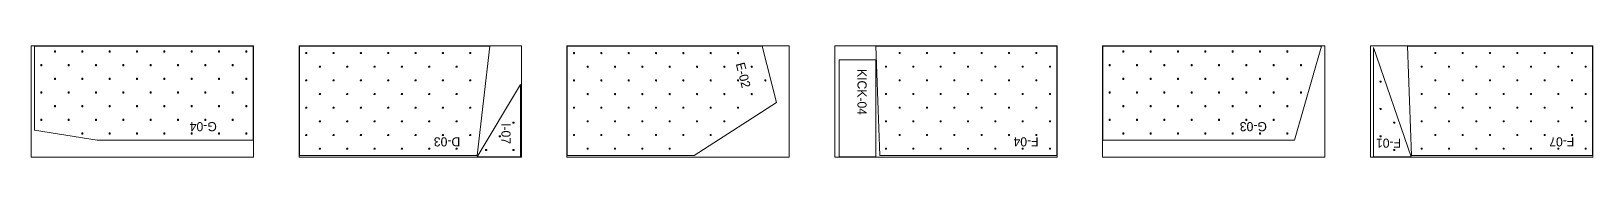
# Model space of a CAD drawing. Extents: x 0 to 287620, y 0 to 1220.
# Drawn here: x 70560 to 87700, y 0 to 1220 of the extents above; entities that cross this region are included whole.
import ezdxf

# ---------------------------------------------------------------- set-up
doc = ezdxf.new("R2010")
doc.units = 0
doc.header["$MEASUREMENT"] = 0
for name, color, linetype, lineweight in [('CUSTOM', 7, 'CONTINUOUS', 0), ('drilling', 7, 'CONTINUOUS', 0), ('FINAL', 7, 'CONTINUOUS', 0)]:
    doc.layers.add(name, color=color, linetype=linetype, lineweight=lineweight)

msp = doc.modelspace()

# ---------------------------------------------------------------- linework, layer by layer
at = {"layer": 'CUSTOM', "lineweight": 0}
for points in [[(70560, 0), (73000, 0), (73000, 1220), (70560, 1220)], [(73500, 0), (75940, 0), (75940, 1220), (73500, 1220)], [(76440, 0), (78880, 0), (78880, 1220), (76440, 1220)], [(79380, 0), (81820, 0), (81820, 1220), (79380, 1220)], [(82320, 0), (84760, 0), (84760, 1220), (82320, 1220)], [(85260, 0), (87700, 0), (87700, 1220), (85260, 1220)]]:
    msp.add_lwpolyline(points, close=True, dxfattribs=at)
at = {"layer": 'drilling', "lineweight": 0}
for points in [[(70816, 1159), (70817, 1156), (70819, 1153), (70823, 1153), (70826, 1154), (70828, 1157), (70828, 1161), (70826, 1164), (70823, 1165), (70819, 1165), (70817, 1163)], [(71116, 1159), (71117, 1156), (71119, 1153), (71123, 1153), (71126, 1154), (71128, 1157), (71128, 1161), (71126, 1164), (71123, 1165), (71119, 1165), (71117, 1163)], [(71416, 1159), (71417, 1156), (71419, 1153), (71423, 1153), (71426, 1154), (71428, 1157), (71428, 1161), (71426, 1164), (71423, 1165), (71419, 1165), (71417, 1163)], [(71716, 1159), (71717, 1156), (71719, 1153), (71723, 1153), (71726, 1154), (71728, 1157), (71728, 1161), (71726, 1164), (71723, 1165), (71719, 1165), (71717, 1163)], [(72016, 1159), (72017, 1156), (72019, 1153), (72023, 1153), (72026, 1154), (72028, 1157), (72028, 1161), (72026, 1164), (72023, 1165), (72019, 1165), (72017, 1163)], [(72316, 1159), (72317, 1156), (72319, 1153), (72323, 1153), (72326, 1154), (72328, 1157), (72328, 1161), (72326, 1164), (72323, 1165), (72319, 1165), (72317, 1163)], [(72616, 1159), (72617, 1156), (72619, 1153), (72623, 1153), (72626, 1154), (72628, 1157), (72628, 1161), (72626, 1164), (72623, 1165), (72619, 1165), (72617, 1163)], [(72916, 1159), (72917, 1156), (72919, 1153), (72923, 1153), (72926, 1154), (72928, 1157), (72928, 1161), (72926, 1164), (72923, 1165), (72919, 1165), (72917, 1163)], [(73571, 1142), (73573, 1138), (73575, 1136), (73579, 1136), (73582, 1137), (73584, 1140), (73584, 1144), (73582, 1147), (73579, 1148), (73575, 1148), (73573, 1146)], [(73871, 1142), (73873, 1138), (73875, 1136), (73879, 1136), (73882, 1137), (73884, 1140), (73884, 1144), (73882, 1147), (73879, 1148), (73875, 1148), (73873, 1146)], [(74171, 1142), (74173, 1138), (74175, 1136), (74179, 1136), (74182, 1137), (74184, 1140), (74184, 1144), (74182, 1147), (74179, 1148), (74175, 1148), (74173, 1146)], [(74471, 1142), (74473, 1138), (74475, 1136), (74479, 1136), (74482, 1137), (74484, 1140), (74484, 1144), (74482, 1147), (74479, 1148), (74475, 1148), (74473, 1146)], [(74771, 1142), (74773, 1138), (74775, 1136), (74779, 1136), (74782, 1137), (74784, 1140), (74784, 1144), (74782, 1147), (74779, 1148), (74775, 1148), (74773, 1146)], [(75071, 1142), (75073, 1138), (75075, 1136), (75079, 1136), (75082, 1137), (75084, 1140), (75084, 1144), (75082, 1147), (75079, 1148), (75075, 1148), (75073, 1146)], [(75371, 1142), (75373, 1138), (75375, 1136), (75379, 1136), (75382, 1137), (75384, 1140), (75384, 1144), (75382, 1147), (75379, 1148), (75375, 1148), (75373, 1146)], [(76518, 1135), (76522, 1137), (76524, 1139), (76524, 1143), (76523, 1146), (76520, 1148), (76516, 1148), (76513, 1146), (76512, 1143), (76512, 1139), (76514, 1137)], [(76818, 1135), (76822, 1137), (76824, 1139), (76824, 1143), (76823, 1146), (76820, 1148), (76816, 1148), (76813, 1146), (76812, 1143), (76812, 1139), (76814, 1137)], [(77118, 1135), (77122, 1137), (77124, 1139), (77124, 1143), (77123, 1146), (77120, 1148), (77116, 1148), (77113, 1146), (77112, 1143), (77112, 1139), (77114, 1137)], [(77418, 1135), (77422, 1137), (77424, 1139), (77424, 1143), (77423, 1146), (77420, 1148), (77416, 1148), (77413, 1146), (77412, 1143), (77412, 1139), (77414, 1137)], [(77718, 1135), (77722, 1137), (77724, 1139), (77724, 1143), (77723, 1146), (77720, 1148), (77716, 1148), (77713, 1146), (77712, 1143), (77712, 1139), (77714, 1137)], [(78018, 1135), (78022, 1137), (78024, 1139), (78024, 1143), (78023, 1146), (78020, 1148), (78016, 1148), (78013, 1146), (78012, 1143), (78012, 1139), (78014, 1137)], [(78318, 1135), (78322, 1137), (78324, 1139), (78324, 1143), (78323, 1146), (78320, 1148), (78316, 1148), (78313, 1146), (78312, 1143), (78312, 1139), (78314, 1137)], [(80086, 1142), (80087, 1138), (80089, 1136), (80093, 1136), (80096, 1137), (80098, 1140), (80098, 1144), (80096, 1147), (80093, 1148), (80089, 1148), (80087, 1146)], [(80386, 1142), (80387, 1138), (80389, 1136), (80393, 1136), (80396, 1137), (80398, 1140), (80398, 1144), (80396, 1147), (80393, 1148), (80389, 1148), (80387, 1146)], [(80686, 1142), (80687, 1138), (80689, 1136), (80693, 1136), (80696, 1137), (80698, 1140), (80698, 1144), (80696, 1147), (80693, 1148), (80689, 1148), (80687, 1146)], [(80986, 1142), (80987, 1138), (80989, 1136), (80993, 1136), (80996, 1137), (80998, 1140), (80998, 1144), (80996, 1147), (80993, 1148), (80989, 1148), (80987, 1146)], [(81286, 1142), (81287, 1138), (81289, 1136), (81293, 1136), (81296, 1137), (81298, 1140), (81298, 1144), (81296, 1147), (81293, 1148), (81289, 1148), (81287, 1146)], [(81586, 1142), (81587, 1138), (81589, 1136), (81593, 1136), (81596, 1137), (81598, 1140), (81598, 1144), (81596, 1147), (81593, 1148), (81589, 1148), (81587, 1146)], [(82542, 1159), (82543, 1156), (82545, 1153), (82549, 1153), (82552, 1154), (82554, 1157), (82554, 1161), (82552, 1164), (82549, 1165), (82545, 1165), (82543, 1163)], [(82842, 1159), (82843, 1156), (82845, 1153), (82849, 1153), (82852, 1154), (82854, 1157), (82854, 1161), (82852, 1164), (82849, 1165), (82845, 1165), (82843, 1163)], [(83142, 1159), (83143, 1156), (83145, 1153), (83149, 1153), (83152, 1154), (83154, 1157), (83154, 1161), (83152, 1164), (83149, 1165), (83145, 1165), (83143, 1163)], [(83442, 1159), (83443, 1156), (83445, 1153), (83449, 1153), (83452, 1154), (83454, 1157), (83454, 1161), (83452, 1164), (83449, 1165), (83445, 1165), (83443, 1163)], [(83742, 1159), (83743, 1156), (83745, 1153), (83749, 1153), (83752, 1154), (83754, 1157), (83754, 1161), (83752, 1164), (83749, 1165), (83745, 1165), (83743, 1163)], [(84042, 1159), (84043, 1156), (84045, 1153), (84049, 1153), (84052, 1154), (84054, 1157), (84054, 1161), (84052, 1164), (84049, 1165), (84045, 1165), (84043, 1163)], [(84342, 1159), (84343, 1156), (84345, 1153), (84349, 1153), (84352, 1154), (84354, 1157), (84354, 1161), (84352, 1164), (84349, 1165), (84345, 1165), (84343, 1163)], [(85966, 1142), (85967, 1138), (85969, 1136), (85973, 1136), (85976, 1137), (85978, 1140), (85978, 1144), (85976, 1147), (85973, 1148), (85969, 1148), (85967, 1146)], [(86266, 1142), (86267, 1138), (86269, 1136), (86273, 1136), (86276, 1137), (86278, 1140), (86278, 1144), (86276, 1147), (86273, 1148), (86269, 1148), (86267, 1146)], [(86566, 1142), (86567, 1138), (86569, 1136), (86573, 1136), (86576, 1137), (86578, 1140), (86578, 1144), (86576, 1147), (86573, 1148), (86569, 1148), (86567, 1146)], [(86866, 1142), (86867, 1138), (86869, 1136), (86873, 1136), (86876, 1137), (86878, 1140), (86878, 1144), (86876, 1147), (86873, 1148), (86869, 1148), (86867, 1146)], [(87166, 1142), (87167, 1138), (87169, 1136), (87173, 1136), (87176, 1137), (87178, 1140), (87178, 1144), (87176, 1147), (87173, 1148), (87169, 1148), (87167, 1146)], [(87466, 1142), (87467, 1138), (87469, 1136), (87473, 1136), (87476, 1137), (87478, 1140), (87478, 1144), (87476, 1147), (87473, 1148), (87469, 1148), (87467, 1146)], [(70666, 1009), (70667, 1006), (70669, 1003), (70673, 1003), (70676, 1004), (70678, 1007), (70678, 1011), (70676, 1014), (70673, 1015), (70669, 1015), (70667, 1013)], [(70816, 859), (70817, 856), (70819, 853), (70823, 853), (70826, 854), (70828, 857), (70828, 861), (70826, 864), (70823, 865), (70819, 865), (70817, 863)], [(70966, 1009), (70967, 1006), (70969, 1003), (70973, 1003), (70976, 1004), (70978, 1007), (70978, 1011), (70976, 1014), (70973, 1015), (70969, 1015), (70967, 1013)], [(71116, 859), (71117, 856), (71119, 853), (71123, 853), (71126, 854), (71128, 857), (71128, 861), (71126, 864), (71123, 865), (71119, 865), (71117, 863)], [(71266, 1009), (71267, 1006), (71269, 1003), (71273, 1003), (71276, 1004), (71278, 1007), (71278, 1011), (71276, 1014), (71273, 1015), (71269, 1015), (71267, 1013)], [(71416, 859), (71417, 856), (71419, 853), (71423, 853), (71426, 854), (71428, 857), (71428, 861), (71426, 864), (71423, 865), (71419, 865), (71417, 863)], [(71566, 1009), (71567, 1006), (71569, 1003), (71573, 1003), (71576, 1004), (71578, 1007), (71578, 1011), (71576, 1014), (71573, 1015), (71569, 1015), (71567, 1013)], [(71716, 859), (71717, 856), (71719, 853), (71723, 853), (71726, 854), (71728, 857), (71728, 861), (71726, 864), (71723, 865), (71719, 865), (71717, 863)], [(71866, 1009), (71867, 1006), (71869, 1003), (71873, 1003), (71876, 1004), (71878, 1007), (71878, 1011), (71876, 1014), (71873, 1015), (71869, 1015), (71867, 1013)], [(72016, 859), (72017, 856), (72019, 853), (72023, 853), (72026, 854), (72028, 857), (72028, 861), (72026, 864), (72023, 865), (72019, 865), (72017, 863)], [(72166, 1009), (72167, 1006), (72169, 1003), (72173, 1003), (72176, 1004), (72178, 1007), (72178, 1011), (72176, 1014), (72173, 1015), (72169, 1015), (72167, 1013)], [(72316, 859), (72317, 856), (72319, 853), (72323, 853), (72326, 854), (72328, 857), (72328, 861), (72326, 864), (72323, 865), (72319, 865), (72317, 863)], [(72466, 1009), (72467, 1006), (72469, 1003), (72473, 1003), (72476, 1004), (72478, 1007), (72478, 1011), (72476, 1014), (72473, 1015), (72469, 1015), (72467, 1013)], [(72616, 859), (72617, 856), (72619, 853), (72623, 853), (72626, 854), (72628, 857), (72628, 861), (72626, 864), (72623, 865), (72619, 865), (72617, 863)], [(72766, 1009), (72767, 1006), (72769, 1003), (72773, 1003), (72776, 1004), (72778, 1007), (72778, 1011), (72776, 1014), (72773, 1015), (72769, 1015), (72767, 1013)], [(72916, 859), (72917, 856), (72919, 853), (72923, 853), (72926, 854), (72928, 857), (72928, 861), (72926, 864), (72923, 865), (72919, 865), (72917, 863)], [(73721, 992), (73723, 988), (73725, 986), (73729, 986), (73732, 987), (73734, 990), (73734, 994), (73732, 997), (73729, 998), (73725, 998), (73723, 996)], [(74021, 992), (74023, 988), (74025, 986), (74029, 986), (74032, 987), (74034, 990), (74034, 994), (74032, 997), (74029, 998), (74025, 998), (74023, 996)], [(74321, 992), (74323, 988), (74325, 986), (74329, 986), (74332, 987), (74334, 990), (74334, 994), (74332, 997), (74329, 998), (74325, 998), (74323, 996)], [(74621, 992), (74623, 988), (74625, 986), (74629, 986), (74632, 987), (74634, 990), (74634, 994), (74632, 997), (74629, 998), (74625, 998), (74623, 996)], [(74921, 992), (74923, 988), (74925, 986), (74929, 986), (74932, 987), (74934, 990), (74934, 994), (74932, 997), (74929, 998), (74925, 998), (74923, 996)], [(75221, 992), (75223, 988), (75225, 986), (75229, 986), (75232, 987), (75234, 990), (75234, 994), (75232, 997), (75229, 998), (75225, 998), (75223, 996)], [(76668, 985), (76672, 987), (76674, 989), (76674, 993), (76673, 996), (76670, 998), (76666, 998), (76663, 996), (76662, 993), (76662, 989), (76664, 987)], [(76968, 985), (76972, 987), (76974, 989), (76974, 993), (76973, 996), (76970, 998), (76966, 998), (76963, 996), (76962, 993), (76962, 989), (76964, 987)], [(77268, 985), (77272, 987), (77274, 989), (77274, 993), (77273, 996), (77270, 998), (77266, 998), (77263, 996), (77262, 993), (77262, 989), (77264, 987)], [(77568, 985), (77572, 987), (77574, 989), (77574, 993), (77573, 996), (77570, 998), (77566, 998), (77563, 996), (77562, 993), (77562, 989), (77564, 987)], [(77868, 985), (77872, 987), (77874, 989), (77874, 993), (77873, 996), (77870, 998), (77866, 998), (77863, 996), (77862, 993), (77862, 989), (77864, 987)], [(78168, 985), (78172, 987), (78174, 989), (78174, 993), (78173, 996), (78170, 998), (78166, 998), (78163, 996), (78162, 993), (78162, 989), (78164, 987)], [(78468, 985), (78472, 987), (78474, 989), (78474, 993), (78473, 996), (78470, 998), (78466, 998), (78463, 996), (78462, 993), (78462, 989), (78464, 987)], [(79936, 992), (79937, 988), (79939, 986), (79943, 986), (79946, 987), (79948, 990), (79948, 994), (79946, 997), (79943, 998), (79939, 998), (79937, 996)], [(80236, 992), (80237, 988), (80239, 986), (80243, 986), (80246, 987), (80248, 990), (80248, 994), (80246, 997), (80243, 998), (80239, 998), (80237, 996)], [(80536, 992), (80537, 988), (80539, 986), (80543, 986), (80546, 987), (80548, 990), (80548, 994), (80546, 997), (80543, 998), (80539, 998), (80537, 996)], [(80836, 992), (80837, 988), (80839, 986), (80843, 986), (80846, 987), (80848, 990), (80848, 994), (80846, 997), (80843, 998), (80839, 998), (80837, 996)], [(81136, 992), (81137, 988), (81139, 986), (81143, 986), (81146, 987), (81148, 990), (81148, 994), (81146, 997), (81143, 998), (81139, 998), (81137, 996)], [(81436, 992), (81437, 988), (81439, 986), (81443, 986), (81446, 987), (81448, 990), (81448, 994), (81446, 997), (81443, 998), (81439, 998), (81437, 996)], [(81736, 992), (81737, 988), (81739, 986), (81743, 986), (81746, 987), (81748, 990), (81748, 994), (81746, 997), (81743, 998), (81739, 998), (81737, 996)], [(82392, 1009), (82393, 1006), (82395, 1003), (82399, 1003), (82402, 1004), (82404, 1007), (82404, 1011), (82402, 1014), (82399, 1015), (82395, 1015), (82393, 1013)], [(82542, 859), (82543, 856), (82545, 853), (82549, 853), (82552, 854), (82554, 857), (82554, 861), (82552, 864), (82549, 865), (82545, 865), (82543, 863)], [(82692, 1009), (82693, 1006), (82695, 1003), (82699, 1003), (82702, 1004), (82704, 1007), (82704, 1011), (82702, 1014), (82699, 1015), (82695, 1015), (82693, 1013)], [(82842, 859), (82843, 856), (82845, 853), (82849, 853), (82852, 854), (82854, 857), (82854, 861), (82852, 864), (82849, 865), (82845, 865), (82843, 863)], [(82992, 1009), (82993, 1006), (82995, 1003), (82999, 1003), (83002, 1004), (83004, 1007), (83004, 1011), (83002, 1014), (82999, 1015), (82995, 1015), (82993, 1013)], [(83142, 859), (83143, 856), (83145, 853), (83149, 853), (83152, 854), (83154, 857), (83154, 861), (83152, 864), (83149, 865), (83145, 865), (83143, 863)], [(83292, 1009), (83293, 1006), (83295, 1003), (83299, 1003), (83302, 1004), (83304, 1007), (83304, 1011), (83302, 1014), (83299, 1015), (83295, 1015), (83293, 1013)], [(83442, 859), (83443, 856), (83445, 853), (83449, 853), (83452, 854), (83454, 857), (83454, 861), (83452, 864), (83449, 865), (83445, 865), (83443, 863)], [(83592, 1009), (83593, 1006), (83595, 1003), (83599, 1003), (83602, 1004), (83604, 1007), (83604, 1011), (83602, 1014), (83599, 1015), (83595, 1015), (83593, 1013)], [(83742, 859), (83743, 856), (83745, 853), (83749, 853), (83752, 854), (83754, 857), (83754, 861), (83752, 864), (83749, 865), (83745, 865), (83743, 863)], [(83892, 1009), (83893, 1006), (83895, 1003), (83899, 1003), (83902, 1004), (83904, 1007), (83904, 1011), (83902, 1014), (83899, 1015), (83895, 1015), (83893, 1013)], [(84042, 859), (84043, 856), (84045, 853), (84049, 853), (84052, 854), (84054, 857), (84054, 861), (84052, 864), (84049, 865), (84045, 865), (84043, 863)], [(84192, 1009), (84193, 1006), (84195, 1003), (84199, 1003), (84202, 1004), (84204, 1007), (84204, 1011), (84202, 1014), (84199, 1015), (84195, 1015), (84193, 1013)], [(84342, 859), (84343, 856), (84345, 853), (84349, 853), (84352, 854), (84354, 857), (84354, 861), (84352, 864), (84349, 865), (84345, 865), (84343, 863)], [(84492, 1009), (84493, 1006), (84495, 1003), (84499, 1003), (84502, 1004), (84504, 1007), (84504, 1011), (84502, 1014), (84499, 1015), (84495, 1015), (84493, 1013)], [(85816, 992), (85817, 988), (85819, 986), (85823, 986), (85826, 987), (85828, 990), (85828, 994), (85826, 997), (85823, 998), (85819, 998), (85817, 996)], [(86116, 992), (86117, 988), (86119, 986), (86123, 986), (86126, 987), (86128, 990), (86128, 994), (86126, 997), (86123, 998), (86119, 998), (86117, 996)], [(86416, 992), (86417, 988), (86419, 986), (86423, 986), (86426, 987), (86428, 990), (86428, 994), (86426, 997), (86423, 998), (86419, 998), (86417, 996)], [(86716, 992), (86717, 988), (86719, 986), (86723, 986), (86726, 987), (86728, 990), (86728, 994), (86726, 997), (86723, 998), (86719, 998), (86717, 996)], [(87016, 992), (87017, 988), (87019, 986), (87023, 986), (87026, 987), (87028, 990), (87028, 994), (87026, 997), (87023, 998), (87019, 998), (87017, 996)], [(87316, 992), (87317, 988), (87319, 986), (87323, 986), (87326, 987), (87328, 990), (87328, 994), (87326, 997), (87323, 998), (87319, 998), (87317, 996)], [(87616, 992), (87617, 988), (87619, 986), (87623, 986), (87626, 987), (87628, 990), (87628, 994), (87626, 997), (87623, 998), (87619, 998), (87617, 996)], [(70666, 709), (70667, 706), (70669, 703), (70673, 703), (70676, 704), (70678, 707), (70678, 711), (70676, 714), (70673, 715), (70669, 715), (70667, 713)], [(70966, 709), (70967, 706), (70969, 703), (70973, 703), (70976, 704), (70978, 707), (70978, 711), (70976, 714), (70973, 715), (70969, 715), (70967, 713)], [(71266, 709), (71267, 706), (71269, 703), (71273, 703), (71276, 704), (71278, 707), (71278, 711), (71276, 714), (71273, 715), (71269, 715), (71267, 713)], [(71566, 709), (71567, 706), (71569, 703), (71573, 703), (71576, 704), (71578, 707), (71578, 711), (71576, 714), (71573, 715), (71569, 715), (71567, 713)], [(71866, 709), (71867, 706), (71869, 703), (71873, 703), (71876, 704), (71878, 707), (71878, 711), (71876, 714), (71873, 715), (71869, 715), (71867, 713)], [(72166, 709), (72167, 706), (72169, 703), (72173, 703), (72176, 704), (72178, 707), (72178, 711), (72176, 714), (72173, 715), (72169, 715), (72167, 713)], [(72466, 709), (72467, 706), (72469, 703), (72473, 703), (72476, 704), (72478, 707), (72478, 711), (72476, 714), (72473, 715), (72469, 715), (72467, 713)], [(72766, 709), (72767, 706), (72769, 703), (72773, 703), (72776, 704), (72778, 707), (72778, 711), (72776, 714), (72773, 715), (72769, 715), (72767, 713)], [(73571, 842), (73573, 838), (73575, 836), (73579, 836), (73582, 837), (73584, 840), (73584, 844), (73582, 847), (73579, 848), (73575, 848), (73573, 846)], [(73721, 692), (73723, 688), (73725, 686), (73729, 686), (73732, 687), (73734, 690), (73734, 694), (73732, 697), (73729, 698), (73725, 698), (73723, 696)], [(73871, 842), (73873, 838), (73875, 836), (73879, 836), (73882, 837), (73884, 840), (73884, 844), (73882, 847), (73879, 848), (73875, 848), (73873, 846)], [(74021, 692), (74023, 688), (74025, 686), (74029, 686), (74032, 687), (74034, 690), (74034, 694), (74032, 697), (74029, 698), (74025, 698), (74023, 696)], [(74171, 842), (74173, 838), (74175, 836), (74179, 836), (74182, 837), (74184, 840), (74184, 844), (74182, 847), (74179, 848), (74175, 848), (74173, 846)], [(74321, 692), (74323, 688), (74325, 686), (74329, 686), (74332, 687), (74334, 690), (74334, 694), (74332, 697), (74329, 698), (74325, 698), (74323, 696)], [(74471, 842), (74473, 838), (74475, 836), (74479, 836), (74482, 837), (74484, 840), (74484, 844), (74482, 847), (74479, 848), (74475, 848), (74473, 846)], [(74621, 692), (74623, 688), (74625, 686), (74629, 686), (74632, 687), (74634, 690), (74634, 694), (74632, 697), (74629, 698), (74625, 698), (74623, 696)], [(74771, 842), (74773, 838), (74775, 836), (74779, 836), (74782, 837), (74784, 840), (74784, 844), (74782, 847), (74779, 848), (74775, 848), (74773, 846)], [(74921, 692), (74923, 688), (74925, 686), (74929, 686), (74932, 687), (74934, 690), (74934, 694), (74932, 697), (74929, 698), (74925, 698), (74923, 696)], [(75071, 842), (75073, 838), (75075, 836), (75079, 836), (75082, 837), (75084, 840), (75084, 844), (75082, 847), (75079, 848), (75075, 848), (75073, 846)], [(75221, 692), (75223, 688), (75225, 686), (75229, 686), (75232, 687), (75234, 690), (75234, 694), (75232, 697), (75229, 698), (75225, 698), (75223, 696)], [(75371, 842), (75373, 838), (75375, 836), (75379, 836), (75382, 837), (75384, 840), (75384, 844), (75382, 847), (75379, 848), (75375, 848), (75373, 846)], [(76518, 835), (76522, 837), (76524, 839), (76524, 843), (76523, 846), (76520, 848), (76516, 848), (76513, 846), (76512, 843), (76512, 839), (76514, 837)], [(76668, 685), (76672, 687), (76674, 689), (76674, 693), (76673, 696), (76670, 698), (76666, 698), (76663, 696), (76662, 693), (76662, 689), (76664, 687)], [(76818, 835), (76822, 837), (76824, 839), (76824, 843), (76823, 846), (76820, 848), (76816, 848), (76813, 846), (76812, 843), (76812, 839), (76814, 837)], [(76968, 685), (76972, 687), (76974, 689), (76974, 693), (76973, 696), (76970, 698), (76966, 698), (76963, 696), (76962, 693), (76962, 689), (76964, 687)], [(77118, 835), (77122, 837), (77124, 839), (77124, 843), (77123, 846), (77120, 848), (77116, 848), (77113, 846), (77112, 843), (77112, 839), (77114, 837)], [(77268, 685), (77272, 687), (77274, 689), (77274, 693), (77273, 696), (77270, 698), (77266, 698), (77263, 696), (77262, 693), (77262, 689), (77264, 687)], [(77418, 835), (77422, 837), (77424, 839), (77424, 843), (77423, 846), (77420, 848), (77416, 848), (77413, 846), (77412, 843), (77412, 839), (77414, 837)], [(77568, 685), (77572, 687), (77574, 689), (77574, 693), (77573, 696), (77570, 698), (77566, 698), (77563, 696), (77562, 693), (77562, 689), (77564, 687)], [(77718, 835), (77722, 837), (77724, 839), (77724, 843), (77723, 846), (77720, 848), (77716, 848), (77713, 846), (77712, 843), (77712, 839), (77714, 837)], [(77868, 685), (77872, 687), (77874, 689), (77874, 693), (77873, 696), (77870, 698), (77866, 698), (77863, 696), (77862, 693), (77862, 689), (77864, 687)], [(78018, 835), (78022, 837), (78024, 839), (78024, 843), (78023, 846), (78020, 848), (78016, 848), (78013, 846), (78012, 843), (78012, 839), (78014, 837)], [(78168, 685), (78172, 687), (78174, 689), (78174, 693), (78173, 696), (78170, 698), (78166, 698), (78163, 696), (78162, 693), (78162, 689), (78164, 687)], [(78318, 835), (78322, 837), (78324, 839), (78324, 843), (78323, 846), (78320, 848), (78316, 848), (78313, 846), (78312, 843), (78312, 839), (78314, 837)], [(78468, 685), (78472, 687), (78474, 689), (78474, 693), (78473, 696), (78470, 698), (78466, 698), (78463, 696), (78462, 693), (78462, 689), (78464, 687)], [(78618, 835), (78622, 837), (78624, 839), (78624, 843), (78623, 846), (78620, 848), (78616, 848), (78613, 846), (78612, 843), (78612, 839), (78614, 837)], [(79936, 692), (79937, 688), (79939, 686), (79943, 686), (79946, 687), (79948, 690), (79948, 694), (79946, 697), (79943, 698), (79939, 698), (79937, 696)], [(80086, 842), (80087, 838), (80089, 836), (80093, 836), (80096, 837), (80098, 840), (80098, 844), (80096, 847), (80093, 848), (80089, 848), (80087, 846)], [(80236, 692), (80237, 688), (80239, 686), (80243, 686), (80246, 687), (80248, 690), (80248, 694), (80246, 697), (80243, 698), (80239, 698), (80237, 696)], [(80386, 842), (80387, 838), (80389, 836), (80393, 836), (80396, 837), (80398, 840), (80398, 844), (80396, 847), (80393, 848), (80389, 848), (80387, 846)], [(80536, 692), (80537, 688), (80539, 686), (80543, 686), (80546, 687), (80548, 690), (80548, 694), (80546, 697), (80543, 698), (80539, 698), (80537, 696)], [(80686, 842), (80687, 838), (80689, 836), (80693, 836), (80696, 837), (80698, 840), (80698, 844), (80696, 847), (80693, 848), (80689, 848), (80687, 846)], [(80836, 692), (80837, 688), (80839, 686), (80843, 686), (80846, 687), (80848, 690), (80848, 694), (80846, 697), (80843, 698), (80839, 698), (80837, 696)], [(80986, 842), (80987, 838), (80989, 836), (80993, 836), (80996, 837), (80998, 840), (80998, 844), (80996, 847), (80993, 848), (80989, 848), (80987, 846)], [(81136, 692), (81137, 688), (81139, 686), (81143, 686), (81146, 687), (81148, 690), (81148, 694), (81146, 697), (81143, 698), (81139, 698), (81137, 696)], [(81286, 842), (81287, 838), (81289, 836), (81293, 836), (81296, 837), (81298, 840), (81298, 844), (81296, 847), (81293, 848), (81289, 848), (81287, 846)], [(81436, 692), (81437, 688), (81439, 686), (81443, 686), (81446, 687), (81448, 690), (81448, 694), (81446, 697), (81443, 698), (81439, 698), (81437, 696)], [(81586, 842), (81587, 838), (81589, 836), (81593, 836), (81596, 837), (81598, 840), (81598, 844), (81596, 847), (81593, 848), (81589, 848), (81587, 846)], [(81736, 692), (81737, 688), (81739, 686), (81743, 686), (81746, 687), (81748, 690), (81748, 694), (81746, 697), (81743, 698), (81739, 698), (81737, 696)], [(82392, 709), (82393, 706), (82395, 703), (82399, 703), (82402, 704), (82404, 707), (82404, 711), (82402, 714), (82399, 715), (82395, 715), (82393, 713)], [(82692, 709), (82693, 706), (82695, 703), (82699, 703), (82702, 704), (82704, 707), (82704, 711), (82702, 714), (82699, 715), (82695, 715), (82693, 713)], [(82992, 709), (82993, 706), (82995, 703), (82999, 703), (83002, 704), (83004, 707), (83004, 711), (83002, 714), (82999, 715), (82995, 715), (82993, 713)], [(83292, 709), (83293, 706), (83295, 703), (83299, 703), (83302, 704), (83304, 707), (83304, 711), (83302, 714), (83299, 715), (83295, 715), (83293, 713)], [(83592, 709), (83593, 706), (83595, 703), (83599, 703), (83602, 704), (83604, 707), (83604, 711), (83602, 714), (83599, 715), (83595, 715), (83593, 713)], [(83892, 709), (83893, 706), (83895, 703), (83899, 703), (83902, 704), (83904, 707), (83904, 711), (83902, 714), (83899, 715), (83895, 715), (83893, 713)], [(84192, 709), (84193, 706), (84195, 703), (84199, 703), (84202, 704), (84204, 707), (84204, 711), (84202, 714), (84199, 715), (84195, 715), (84193, 713)], [(84492, 709), (84493, 706), (84495, 703), (84499, 703), (84502, 704), (84504, 707), (84504, 711), (84502, 714), (84499, 715), (84495, 715), (84493, 713)], [(85364, 828), (85365, 824), (85368, 822), (85371, 822), (85375, 823), (85377, 826), (85377, 830), (85375, 833), (85371, 834), (85368, 834), (85365, 832)], [(85816, 692), (85817, 688), (85819, 686), (85823, 686), (85826, 687), (85828, 690), (85828, 694), (85826, 697), (85823, 698), (85819, 698), (85817, 696)], [(85966, 842), (85967, 838), (85969, 836), (85973, 836), (85976, 837), (85978, 840), (85978, 844), (85976, 847), (85973, 848), (85969, 848), (85967, 846)], [(86116, 692), (86117, 688), (86119, 686), (86123, 686), (86126, 687), (86128, 690), (86128, 694), (86126, 697), (86123, 698), (86119, 698), (86117, 696)], [(86266, 842), (86267, 838), (86269, 836), (86273, 836), (86276, 837), (86278, 840), (86278, 844), (86276, 847), (86273, 848), (86269, 848), (86267, 846)], [(86416, 692), (86417, 688), (86419, 686), (86423, 686), (86426, 687), (86428, 690), (86428, 694), (86426, 697), (86423, 698), (86419, 698), (86417, 696)], [(86566, 842), (86567, 838), (86569, 836), (86573, 836), (86576, 837), (86578, 840), (86578, 844), (86576, 847), (86573, 848), (86569, 848), (86567, 846)], [(86716, 692), (86717, 688), (86719, 686), (86723, 686), (86726, 687), (86728, 690), (86728, 694), (86726, 697), (86723, 698), (86719, 698), (86717, 696)], [(86866, 842), (86867, 838), (86869, 836), (86873, 836), (86876, 837), (86878, 840), (86878, 844), (86876, 847), (86873, 848), (86869, 848), (86867, 846)], [(87016, 692), (87017, 688), (87019, 686), (87023, 686), (87026, 687), (87028, 690), (87028, 694), (87026, 697), (87023, 698), (87019, 698), (87017, 696)], [(87166, 842), (87167, 838), (87169, 836), (87173, 836), (87176, 837), (87178, 840), (87178, 844), (87176, 847), (87173, 848), (87169, 848), (87167, 846)], [(87316, 692), (87317, 688), (87319, 686), (87323, 686), (87326, 687), (87328, 690), (87328, 694), (87326, 697), (87323, 698), (87319, 698), (87317, 696)], [(87466, 842), (87467, 838), (87469, 836), (87473, 836), (87476, 837), (87478, 840), (87478, 844), (87476, 847), (87473, 848), (87469, 848), (87467, 846)], [(87616, 692), (87617, 688), (87619, 686), (87623, 686), (87626, 687), (87628, 690), (87628, 694), (87626, 697), (87623, 698), (87619, 698), (87617, 696)], [(70816, 559), (70817, 556), (70819, 553), (70823, 553), (70826, 554), (70828, 557), (70828, 561), (70826, 564), (70823, 565), (70819, 565), (70817, 563)], [(71116, 559), (71117, 556), (71119, 553), (71123, 553), (71126, 554), (71128, 557), (71128, 561), (71126, 564), (71123, 565), (71119, 565), (71117, 563)], [(71416, 559), (71417, 556), (71419, 553), (71423, 553), (71426, 554), (71428, 557), (71428, 561), (71426, 564), (71423, 565), (71419, 565), (71417, 563)], [(71716, 559), (71717, 556), (71719, 553), (71723, 553), (71726, 554), (71728, 557), (71728, 561), (71726, 564), (71723, 565), (71719, 565), (71717, 563)], [(72016, 559), (72017, 556), (72019, 553), (72023, 553), (72026, 554), (72028, 557), (72028, 561), (72026, 564), (72023, 565), (72019, 565), (72017, 563)], [(72316, 559), (72317, 556), (72319, 553), (72323, 553), (72326, 554), (72328, 557), (72328, 561), (72326, 564), (72323, 565), (72319, 565), (72317, 563)], [(72616, 559), (72617, 556), (72619, 553), (72623, 553), (72626, 554), (72628, 557), (72628, 561), (72626, 564), (72623, 565), (72619, 565), (72617, 563)], [(72916, 559), (72917, 556), (72919, 553), (72923, 553), (72926, 554), (72928, 557), (72928, 561), (72926, 564), (72923, 565), (72919, 565), (72917, 563)], [(73571, 542), (73573, 538), (73575, 536), (73579, 536), (73582, 537), (73584, 540), (73584, 544), (73582, 547), (73579, 548), (73575, 548), (73573, 546)], [(73871, 542), (73873, 538), (73875, 536), (73879, 536), (73882, 537), (73884, 540), (73884, 544), (73882, 547), (73879, 548), (73875, 548), (73873, 546)], [(74171, 542), (74173, 538), (74175, 536), (74179, 536), (74182, 537), (74184, 540), (74184, 544), (74182, 547), (74179, 548), (74175, 548), (74173, 546)], [(74471, 542), (74473, 538), (74475, 536), (74479, 536), (74482, 537), (74484, 540), (74484, 544), (74482, 547), (74479, 548), (74475, 548), (74473, 546)], [(74771, 542), (74773, 538), (74775, 536), (74779, 536), (74782, 537), (74784, 540), (74784, 544), (74782, 547), (74779, 548), (74775, 548), (74773, 546)], [(75071, 542), (75073, 538), (75075, 536), (75079, 536), (75082, 537), (75084, 540), (75084, 544), (75082, 547), (75079, 548), (75075, 548), (75073, 546)], [(75371, 542), (75373, 538), (75375, 536), (75379, 536), (75382, 537), (75384, 540), (75384, 544), (75382, 547), (75379, 548), (75375, 548), (75373, 546)], [(76518, 535), (76522, 537), (76524, 539), (76524, 543), (76523, 546), (76520, 548), (76516, 548), (76513, 546), (76512, 543), (76512, 539), (76514, 537)], [(76818, 535), (76822, 537), (76824, 539), (76824, 543), (76823, 546), (76820, 548), (76816, 548), (76813, 546), (76812, 543), (76812, 539), (76814, 537)], [(77118, 535), (77122, 537), (77124, 539), (77124, 543), (77123, 546), (77120, 548), (77116, 548), (77113, 546), (77112, 543), (77112, 539), (77114, 537)], [(77418, 535), (77422, 537), (77424, 539), (77424, 543), (77423, 546), (77420, 548), (77416, 548), (77413, 546), (77412, 543), (77412, 539), (77414, 537)], [(77718, 535), (77722, 537), (77724, 539), (77724, 543), (77723, 546), (77720, 548), (77716, 548), (77713, 546), (77712, 543), (77712, 539), (77714, 537)], [(78018, 535), (78022, 537), (78024, 539), (78024, 543), (78023, 546), (78020, 548), (78016, 548), (78013, 546), (78012, 543), (78012, 539), (78014, 537)], [(78318, 535), (78322, 537), (78324, 539), (78324, 543), (78323, 546), (78320, 548), (78316, 548), (78313, 546), (78312, 543), (78312, 539), (78314, 537)], [(80086, 542), (80087, 538), (80089, 536), (80093, 536), (80096, 537), (80098, 540), (80098, 544), (80096, 547), (80093, 548), (80089, 548), (80087, 546)], [(80386, 542), (80387, 538), (80389, 536), (80393, 536), (80396, 537), (80398, 540), (80398, 544), (80396, 547), (80393, 548), (80389, 548), (80387, 546)], [(80686, 542), (80687, 538), (80689, 536), (80693, 536), (80696, 537), (80698, 540), (80698, 544), (80696, 547), (80693, 548), (80689, 548), (80687, 546)], [(80986, 542), (80987, 538), (80989, 536), (80993, 536), (80996, 537), (80998, 540), (80998, 544), (80996, 547), (80993, 548), (80989, 548), (80987, 546)], [(81286, 542), (81287, 538), (81289, 536), (81293, 536), (81296, 537), (81298, 540), (81298, 544), (81296, 547), (81293, 548), (81289, 548), (81287, 546)], [(81586, 542), (81587, 538), (81589, 536), (81593, 536), (81596, 537), (81598, 540), (81598, 544), (81596, 547), (81593, 548), (81589, 548), (81587, 546)], [(82542, 559), (82543, 556), (82545, 553), (82549, 553), (82552, 554), (82554, 557), (82554, 561), (82552, 564), (82549, 565), (82545, 565), (82543, 563)], [(82842, 559), (82843, 556), (82845, 553), (82849, 553), (82852, 554), (82854, 557), (82854, 561), (82852, 564), (82849, 565), (82845, 565), (82843, 563)], [(83142, 559), (83143, 556), (83145, 553), (83149, 553), (83152, 554), (83154, 557), (83154, 561), (83152, 564), (83149, 565), (83145, 565), (83143, 563)], [(83442, 559), (83443, 556), (83445, 553), (83449, 553), (83452, 554), (83454, 557), (83454, 561), (83452, 564), (83449, 565), (83445, 565), (83443, 563)], [(83742, 559), (83743, 556), (83745, 553), (83749, 553), (83752, 554), (83754, 557), (83754, 561), (83752, 564), (83749, 565), (83745, 565), (83743, 563)], [(84042, 559), (84043, 556), (84045, 553), (84049, 553), (84052, 554), (84054, 557), (84054, 561), (84052, 564), (84049, 565), (84045, 565), (84043, 563)], [(84342, 559), (84343, 556), (84345, 553), (84349, 553), (84352, 554), (84354, 557), (84354, 561), (84352, 564), (84349, 565), (84345, 565), (84343, 563)], [(85364, 528), (85365, 524), (85368, 522), (85371, 522), (85375, 523), (85377, 526), (85377, 530), (85375, 533), (85371, 534), (85368, 534), (85365, 532)], [(85966, 542), (85967, 538), (85969, 536), (85973, 536), (85976, 537), (85978, 540), (85978, 544), (85976, 547), (85973, 548), (85969, 548), (85967, 546)], [(86266, 542), (86267, 538), (86269, 536), (86273, 536), (86276, 537), (86278, 540), (86278, 544), (86276, 547), (86273, 548), (86269, 548), (86267, 546)], [(86566, 542), (86567, 538), (86569, 536), (86573, 536), (86576, 537), (86578, 540), (86578, 544), (86576, 547), (86573, 548), (86569, 548), (86567, 546)], [(86866, 542), (86867, 538), (86869, 536), (86873, 536), (86876, 537), (86878, 540), (86878, 544), (86876, 547), (86873, 548), (86869, 548), (86867, 546)], [(87166, 542), (87167, 538), (87169, 536), (87173, 536), (87176, 537), (87178, 540), (87178, 544), (87176, 547), (87173, 548), (87169, 548), (87167, 546)], [(87466, 542), (87467, 538), (87469, 536), (87473, 536), (87476, 537), (87478, 540), (87478, 544), (87476, 547), (87473, 548), (87469, 548), (87467, 546)], [(70666, 409), (70667, 406), (70669, 403), (70673, 403), (70676, 404), (70678, 407), (70678, 411), (70676, 414), (70673, 415), (70669, 415), (70667, 413)], [(70966, 409), (70967, 406), (70969, 403), (70973, 403), (70976, 404), (70978, 407), (70978, 411), (70976, 414), (70973, 415), (70969, 415), (70967, 413)], [(71266, 409), (71267, 406), (71269, 403), (71273, 403), (71276, 404), (71278, 407), (71278, 411), (71276, 414), (71273, 415), (71269, 415), (71267, 413)], [(71566, 409), (71567, 406), (71569, 403), (71573, 403), (71576, 404), (71578, 407), (71578, 411), (71576, 414), (71573, 415), (71569, 415), (71567, 413)], [(71866, 409), (71867, 406), (71869, 403), (71873, 403), (71876, 404), (71878, 407), (71878, 411), (71876, 414), (71873, 415), (71869, 415), (71867, 413)], [(72166, 409), (72167, 406), (72169, 403), (72173, 403), (72176, 404), (72178, 407), (72178, 411), (72176, 414), (72173, 415), (72169, 415), (72167, 413)], [(72466, 409), (72467, 406), (72469, 403), (72473, 403), (72476, 404), (72478, 407), (72478, 411), (72476, 414), (72473, 415), (72469, 415), (72467, 413)], [(72766, 409), (72767, 406), (72769, 403), (72773, 403), (72776, 404), (72778, 407), (72778, 411), (72776, 414), (72773, 415), (72769, 415), (72767, 413)], [(73721, 392), (73723, 388), (73725, 386), (73729, 386), (73732, 387), (73734, 390), (73734, 394), (73732, 397), (73729, 398), (73725, 398), (73723, 396)], [(74021, 392), (74023, 388), (74025, 386), (74029, 386), (74032, 387), (74034, 390), (74034, 394), (74032, 397), (74029, 398), (74025, 398), (74023, 396)], [(74321, 392), (74323, 388), (74325, 386), (74329, 386), (74332, 387), (74334, 390), (74334, 394), (74332, 397), (74329, 398), (74325, 398), (74323, 396)], [(74621, 392), (74623, 388), (74625, 386), (74629, 386), (74632, 387), (74634, 390), (74634, 394), (74632, 397), (74629, 398), (74625, 398), (74623, 396)], [(74921, 392), (74923, 388), (74925, 386), (74929, 386), (74932, 387), (74934, 390), (74934, 394), (74932, 397), (74929, 398), (74925, 398), (74923, 396)], [(75221, 392), (75223, 388), (75225, 386), (75229, 386), (75232, 387), (75234, 390), (75234, 394), (75232, 397), (75229, 398), (75225, 398), (75223, 396)], [(75854, 372), (75858, 373), (75860, 375), (75861, 379), (75859, 382), (75856, 384), (75852, 384), (75849, 382), (75848, 379), (75848, 375), (75851, 373)], [(76668, 385), (76672, 387), (76674, 389), (76674, 393), (76673, 396), (76670, 398), (76666, 398), (76663, 396), (76662, 393), (76662, 389), (76664, 387)], [(76968, 385), (76972, 387), (76974, 389), (76974, 393), (76973, 396), (76970, 398), (76966, 398), (76963, 396), (76962, 393), (76962, 389), (76964, 387)], [(77268, 385), (77272, 387), (77274, 389), (77274, 393), (77273, 396), (77270, 398), (77266, 398), (77263, 396), (77262, 393), (77262, 389), (77264, 387)], [(77568, 385), (77572, 387), (77574, 389), (77574, 393), (77573, 396), (77570, 398), (77566, 398), (77563, 396), (77562, 393), (77562, 389), (77564, 387)], [(77868, 385), (77872, 387), (77874, 389), (77874, 393), (77873, 396), (77870, 398), (77866, 398), (77863, 396), (77862, 393), (77862, 389), (77864, 387)], [(78168, 385), (78172, 387), (78174, 389), (78174, 393), (78173, 396), (78170, 398), (78166, 398), (78163, 396), (78162, 393), (78162, 389), (78164, 387)], [(79936, 392), (79937, 388), (79939, 386), (79943, 386), (79946, 387), (79948, 390), (79948, 394), (79946, 397), (79943, 398), (79939, 398), (79937, 396)], [(80236, 392), (80237, 388), (80239, 386), (80243, 386), (80246, 387), (80248, 390), (80248, 394), (80246, 397), (80243, 398), (80239, 398), (80237, 396)], [(80536, 392), (80537, 388), (80539, 386), (80543, 386), (80546, 387), (80548, 390), (80548, 394), (80546, 397), (80543, 398), (80539, 398), (80537, 396)], [(80836, 392), (80837, 388), (80839, 386), (80843, 386), (80846, 387), (80848, 390), (80848, 394), (80846, 397), (80843, 398), (80839, 398), (80837, 396)], [(81136, 392), (81137, 388), (81139, 386), (81143, 386), (81146, 387), (81148, 390), (81148, 394), (81146, 397), (81143, 398), (81139, 398), (81137, 396)], [(81436, 392), (81437, 388), (81439, 386), (81443, 386), (81446, 387), (81448, 390), (81448, 394), (81446, 397), (81443, 398), (81439, 398), (81437, 396)], [(81736, 392), (81737, 388), (81739, 386), (81743, 386), (81746, 387), (81748, 390), (81748, 394), (81746, 397), (81743, 398), (81739, 398), (81737, 396)], [(82392, 409), (82393, 406), (82395, 403), (82399, 403), (82402, 404), (82404, 407), (82404, 411), (82402, 414), (82399, 415), (82395, 415), (82393, 413)], [(82692, 409), (82693, 406), (82695, 403), (82699, 403), (82702, 404), (82704, 407), (82704, 411), (82702, 414), (82699, 415), (82695, 415), (82693, 413)], [(82992, 409), (82993, 406), (82995, 403), (82999, 403), (83002, 404), (83004, 407), (83004, 411), (83002, 414), (82999, 415), (82995, 415), (82993, 413)], [(83292, 409), (83293, 406), (83295, 403), (83299, 403), (83302, 404), (83304, 407), (83304, 411), (83302, 414), (83299, 415), (83295, 415), (83293, 413)], [(83592, 409), (83593, 406), (83595, 403), (83599, 403), (83602, 404), (83604, 407), (83604, 411), (83602, 414), (83599, 415), (83595, 415), (83593, 413)], [(83892, 409), (83893, 406), (83895, 403), (83899, 403), (83902, 404), (83904, 407), (83904, 411), (83902, 414), (83899, 415), (83895, 415), (83893, 413)], [(84192, 409), (84193, 406), (84195, 403), (84199, 403), (84202, 404), (84204, 407), (84204, 411), (84202, 414), (84199, 415), (84195, 415), (84193, 413)], [(85514, 378), (85515, 374), (85518, 372), (85521, 372), (85525, 373), (85527, 376), (85527, 380), (85525, 383), (85521, 384), (85518, 384), (85515, 382)], [(85816, 392), (85817, 388), (85819, 386), (85823, 386), (85826, 387), (85828, 390), (85828, 394), (85826, 397), (85823, 398), (85819, 398), (85817, 396)], [(86116, 392), (86117, 388), (86119, 386), (86123, 386), (86126, 387), (86128, 390), (86128, 394), (86126, 397), (86123, 398), (86119, 398), (86117, 396)], [(86416, 392), (86417, 388), (86419, 386), (86423, 386), (86426, 387), (86428, 390), (86428, 394), (86426, 397), (86423, 398), (86419, 398), (86417, 396)], [(86716, 392), (86717, 388), (86719, 386), (86723, 386), (86726, 387), (86728, 390), (86728, 394), (86726, 397), (86723, 398), (86719, 398), (86717, 396)], [(87016, 392), (87017, 388), (87019, 386), (87023, 386), (87026, 387), (87028, 390), (87028, 394), (87026, 397), (87023, 398), (87019, 398), (87017, 396)], [(87316, 392), (87317, 388), (87319, 386), (87323, 386), (87326, 387), (87328, 390), (87328, 394), (87326, 397), (87323, 398), (87319, 398), (87317, 396)], [(87616, 392), (87617, 388), (87619, 386), (87623, 386), (87626, 387), (87628, 390), (87628, 394), (87626, 397), (87623, 398), (87619, 398), (87617, 396)], [(71116, 259), (71117, 256), (71119, 253), (71123, 253), (71126, 254), (71128, 257), (71128, 261), (71126, 264), (71123, 265), (71119, 265), (71117, 263)], [(71416, 259), (71417, 256), (71419, 253), (71423, 253), (71426, 254), (71428, 257), (71428, 261), (71426, 264), (71423, 265), (71419, 265), (71417, 263)], [(71716, 259), (71717, 256), (71719, 253), (71723, 253), (71726, 254), (71728, 257), (71728, 261), (71726, 264), (71723, 265), (71719, 265), (71717, 263)], [(72016, 259), (72017, 256), (72019, 253), (72023, 253), (72026, 254), (72028, 257), (72028, 261), (72026, 264), (72023, 265), (72019, 265), (72017, 263)], [(72316, 259), (72317, 256), (72319, 253), (72323, 253), (72326, 254), (72328, 257), (72328, 261), (72326, 264), (72323, 265), (72319, 265), (72317, 263)], [(72616, 259), (72617, 256), (72619, 253), (72623, 253), (72626, 254), (72628, 257), (72628, 261), (72626, 264), (72623, 265), (72619, 265), (72617, 263)], [(72916, 259), (72917, 256), (72919, 253), (72923, 253), (72926, 254), (72928, 257), (72928, 261), (72926, 264), (72923, 265), (72919, 265), (72917, 263)], [(73571, 242), (73573, 238), (73575, 236), (73579, 236), (73582, 237), (73584, 240), (73584, 244), (73582, 247), (73579, 248), (73575, 248), (73573, 246)], [(73871, 242), (73873, 238), (73875, 236), (73879, 236), (73882, 237), (73884, 240), (73884, 244), (73882, 247), (73879, 248), (73875, 248), (73873, 246)], [(74171, 242), (74173, 238), (74175, 236), (74179, 236), (74182, 237), (74184, 240), (74184, 244), (74182, 247), (74179, 248), (74175, 248), (74173, 246)], [(74471, 242), (74473, 238), (74475, 236), (74479, 236), (74482, 237), (74484, 240), (74484, 244), (74482, 247), (74479, 248), (74475, 248), (74473, 246)], [(74771, 242), (74773, 238), (74775, 236), (74779, 236), (74782, 237), (74784, 240), (74784, 244), (74782, 247), (74779, 248), (74775, 248), (74773, 246)], [(75071, 242), (75073, 238), (75075, 236), (75079, 236), (75082, 237), (75084, 240), (75084, 244), (75082, 247), (75079, 248), (75075, 248), (75073, 246)], [(75371, 242), (75373, 238), (75375, 236), (75379, 236), (75382, 237), (75384, 240), (75384, 244), (75382, 247), (75379, 248), (75375, 248), (75373, 246)], [(75704, 222), (75708, 223), (75710, 225), (75711, 229), (75709, 232), (75706, 234), (75702, 234), (75699, 232), (75698, 229), (75698, 225), (75701, 223)], [(76518, 235), (76522, 237), (76524, 239), (76524, 243), (76523, 246), (76520, 248), (76516, 248), (76513, 246), (76512, 243), (76512, 239), (76514, 237)], [(76818, 235), (76822, 237), (76824, 239), (76824, 243), (76823, 246), (76820, 248), (76816, 248), (76813, 246), (76812, 243), (76812, 239), (76814, 237)], [(77118, 235), (77122, 237), (77124, 239), (77124, 243), (77123, 246), (77120, 248), (77116, 248), (77113, 246), (77112, 243), (77112, 239), (77114, 237)], [(77418, 235), (77422, 237), (77424, 239), (77424, 243), (77423, 246), (77420, 248), (77416, 248), (77413, 246), (77412, 243), (77412, 239), (77414, 237)], [(77718, 235), (77722, 237), (77724, 239), (77724, 243), (77723, 246), (77720, 248), (77716, 248), (77713, 246), (77712, 243), (77712, 239), (77714, 237)], [(78018, 235), (78022, 237), (78024, 239), (78024, 243), (78023, 246), (78020, 248), (78016, 248), (78013, 246), (78012, 243), (78012, 239), (78014, 237)], [(80086, 242), (80087, 238), (80089, 236), (80093, 236), (80096, 237), (80098, 240), (80098, 244), (80096, 247), (80093, 248), (80089, 248), (80087, 246)], [(80386, 242), (80387, 238), (80389, 236), (80393, 236), (80396, 237), (80398, 240), (80398, 244), (80396, 247), (80393, 248), (80389, 248), (80387, 246)], [(80686, 242), (80687, 238), (80689, 236), (80693, 236), (80696, 237), (80698, 240), (80698, 244), (80696, 247), (80693, 248), (80689, 248), (80687, 246)], [(80986, 242), (80987, 238), (80989, 236), (80993, 236), (80996, 237), (80998, 240), (80998, 244), (80996, 247), (80993, 248), (80989, 248), (80987, 246)], [(81286, 242), (81287, 238), (81289, 236), (81293, 236), (81296, 237), (81298, 240), (81298, 244), (81296, 247), (81293, 248), (81289, 248), (81287, 246)], [(81586, 242), (81587, 238), (81589, 236), (81593, 236), (81596, 237), (81598, 240), (81598, 244), (81596, 247), (81593, 248), (81589, 248), (81587, 246)], [(82542, 259), (82543, 256), (82545, 253), (82549, 253), (82552, 254), (82554, 257), (82554, 261), (82552, 264), (82549, 265), (82545, 265), (82543, 263)], [(82842, 259), (82843, 256), (82845, 253), (82849, 253), (82852, 254), (82854, 257), (82854, 261), (82852, 264), (82849, 265), (82845, 265), (82843, 263)], [(83142, 259), (83143, 256), (83145, 253), (83149, 253), (83152, 254), (83154, 257), (83154, 261), (83152, 264), (83149, 265), (83145, 265), (83143, 263)], [(83442, 259), (83443, 256), (83445, 253), (83449, 253), (83452, 254), (83454, 257), (83454, 261), (83452, 264), (83449, 265), (83445, 265), (83443, 263)], [(83742, 259), (83743, 256), (83745, 253), (83749, 253), (83752, 254), (83754, 257), (83754, 261), (83752, 264), (83749, 265), (83745, 265), (83743, 263)], [(84042, 259), (84043, 256), (84045, 253), (84049, 253), (84052, 254), (84054, 257), (84054, 261), (84052, 264), (84049, 265), (84045, 265), (84043, 263)], [(84342, 259), (84343, 256), (84345, 253), (84349, 253), (84352, 254), (84354, 257), (84354, 261), (84352, 264), (84349, 265), (84345, 265), (84343, 263)], [(85364, 228), (85365, 224), (85368, 222), (85371, 222), (85375, 223), (85377, 226), (85377, 230), (85375, 233), (85371, 234), (85368, 234), (85365, 232)], [(85966, 242), (85967, 238), (85969, 236), (85973, 236), (85976, 237), (85978, 240), (85978, 244), (85976, 247), (85973, 248), (85969, 248), (85967, 246)], [(86266, 242), (86267, 238), (86269, 236), (86273, 236), (86276, 237), (86278, 240), (86278, 244), (86276, 247), (86273, 248), (86269, 248), (86267, 246)], [(86566, 242), (86567, 238), (86569, 236), (86573, 236), (86576, 237), (86578, 240), (86578, 244), (86576, 247), (86573, 248), (86569, 248), (86567, 246)], [(86866, 242), (86867, 238), (86869, 236), (86873, 236), (86876, 237), (86878, 240), (86878, 244), (86876, 247), (86873, 248), (86869, 248), (86867, 246)], [(87166, 242), (87167, 238), (87169, 236), (87173, 236), (87176, 237), (87178, 240), (87178, 244), (87176, 247), (87173, 248), (87169, 248), (87167, 246)], [(87466, 242), (87467, 238), (87469, 236), (87473, 236), (87476, 237), (87478, 240), (87478, 244), (87476, 247), (87473, 248), (87469, 248), (87467, 246)], [(73721, 92), (73723, 88), (73725, 86), (73729, 86), (73732, 87), (73734, 90), (73734, 94), (73732, 97), (73729, 98), (73725, 98), (73723, 96)], [(74021, 92), (74023, 88), (74025, 86), (74029, 86), (74032, 87), (74034, 90), (74034, 94), (74032, 97), (74029, 98), (74025, 98), (74023, 96)], [(74321, 92), (74323, 88), (74325, 86), (74329, 86), (74332, 87), (74334, 90), (74334, 94), (74332, 97), (74329, 98), (74325, 98), (74323, 96)], [(74621, 92), (74623, 88), (74625, 86), (74629, 86), (74632, 87), (74634, 90), (74634, 94), (74632, 97), (74629, 98), (74625, 98), (74623, 96)], [(74921, 92), (74923, 88), (74925, 86), (74929, 86), (74932, 87), (74934, 90), (74934, 94), (74932, 97), (74929, 98), (74925, 98), (74923, 96)], [(75221, 92), (75223, 88), (75225, 86), (75229, 86), (75232, 87), (75234, 90), (75234, 94), (75232, 97), (75229, 98), (75225, 98), (75223, 96)], [(75554, 72), (75558, 73), (75560, 75), (75561, 79), (75559, 82), (75556, 84), (75552, 84), (75549, 82), (75548, 79), (75548, 75), (75551, 73)], [(75854, 72), (75858, 73), (75860, 75), (75861, 79), (75859, 82), (75856, 84), (75852, 84), (75849, 82), (75848, 79), (75848, 75), (75851, 73)], [(76668, 85), (76672, 87), (76674, 89), (76674, 93), (76673, 96), (76670, 98), (76666, 98), (76663, 96), (76662, 93), (76662, 89), (76664, 87)], [(76968, 85), (76972, 87), (76974, 89), (76974, 93), (76973, 96), (76970, 98), (76966, 98), (76963, 96), (76962, 93), (76962, 89), (76964, 87)], [(77268, 85), (77272, 87), (77274, 89), (77274, 93), (77273, 96), (77270, 98), (77266, 98), (77263, 96), (77262, 93), (77262, 89), (77264, 87)], [(77568, 85), (77572, 87), (77574, 89), (77574, 93), (77573, 96), (77570, 98), (77566, 98), (77563, 96), (77562, 93), (77562, 89), (77564, 87)], [(79936, 92), (79937, 88), (79939, 86), (79943, 86), (79946, 87), (79948, 90), (79948, 94), (79946, 97), (79943, 98), (79939, 98), (79937, 96)], [(80236, 92), (80237, 88), (80239, 86), (80243, 86), (80246, 87), (80248, 90), (80248, 94), (80246, 97), (80243, 98), (80239, 98), (80237, 96)], [(80536, 92), (80537, 88), (80539, 86), (80543, 86), (80546, 87), (80548, 90), (80548, 94), (80546, 97), (80543, 98), (80539, 98), (80537, 96)], [(80836, 92), (80837, 88), (80839, 86), (80843, 86), (80846, 87), (80848, 90), (80848, 94), (80846, 97), (80843, 98), (80839, 98), (80837, 96)], [(81136, 92), (81137, 88), (81139, 86), (81143, 86), (81146, 87), (81148, 90), (81148, 94), (81146, 97), (81143, 98), (81139, 98), (81137, 96)], [(81436, 92), (81437, 88), (81439, 86), (81443, 86), (81446, 87), (81448, 90), (81448, 94), (81446, 97), (81443, 98), (81439, 98), (81437, 96)], [(81736, 92), (81737, 88), (81739, 86), (81743, 86), (81746, 87), (81748, 90), (81748, 94), (81746, 97), (81743, 98), (81739, 98), (81737, 96)], [(85514, 78), (85515, 74), (85518, 72), (85521, 72), (85525, 73), (85527, 76), (85527, 80), (85525, 83), (85521, 84), (85518, 84), (85515, 82)], [(85816, 92), (85817, 88), (85819, 86), (85823, 86), (85826, 87), (85828, 90), (85828, 94), (85826, 97), (85823, 98), (85819, 98), (85817, 96)], [(86116, 92), (86117, 88), (86119, 86), (86123, 86), (86126, 87), (86128, 90), (86128, 94), (86126, 97), (86123, 98), (86119, 98), (86117, 96)], [(86416, 92), (86417, 88), (86419, 86), (86423, 86), (86426, 87), (86428, 90), (86428, 94), (86426, 97), (86423, 98), (86419, 98), (86417, 96)], [(86716, 92), (86717, 88), (86719, 86), (86723, 86), (86726, 87), (86728, 90), (86728, 94), (86726, 97), (86723, 98), (86719, 98), (86717, 96)], [(87016, 92), (87017, 88), (87019, 86), (87023, 86), (87026, 87), (87028, 90), (87028, 94), (87026, 97), (87023, 98), (87019, 98), (87017, 96)], [(87316, 92), (87317, 88), (87319, 86), (87323, 86), (87326, 87), (87328, 90), (87328, 94), (87326, 97), (87323, 98), (87319, 98), (87317, 96)], [(87616, 92), (87617, 88), (87619, 86), (87623, 86), (87626, 87), (87628, 90), (87628, 94), (87626, 97), (87623, 98), (87619, 98), (87617, 96)]]:
    msp.add_lwpolyline(points, close=True, dxfattribs=at)
at = {"layer": 'Final', "lineweight": 0}
for points in [[(71283, 184), (70597, 297), (70597, 1217), (72997, 1217), (72997, 184)], [(73503, 1217), (75594, 1217), (75456, 17), (73503, 17)], [(78584, 1217), (78741, 600), (77835, 17), (76443, 17), (76443, 1217)], [(81817, 17), (79873, 17), (79830, 1217), (81817, 1217)], [(82323, 1217), (82323, 184), (84426, 184), (84724, 1217)], [(85708, 3), (85295, 1203), (85295, 3)], [(87697, 17), (87697, 1217), (85666, 1217), (85710, 17)], [(79829, 1067), (79829, 3), (79429, 3), (79429, 1067)], [(75455, 3), (75929, 3), (75929, 797)]]:
    msp.add_lwpolyline(points, close=True, dxfattribs=at)

# ---------------------------------------------------------------- texts
for s, rotation, p in [('E-02', 284.264, (78292, 1024)), ('KICK-04', 270, (79629, 967)), ('G-04', 180, (72597, 384)), ('I-07', 270, (75721, 373)), ('G-03', 180, (84123, 384)), ('D-03', 180, (75269, 217)), ('F-04', 180, (81617, 217)), ('F-01', 180, (85595, 203)), ('F-07', 180, (87497, 217))]:
    msp.add_text(s, height=100, rotation=rotation, dxfattribs=at).set_placement(p)

doc.saveas('drawing.dxf')
